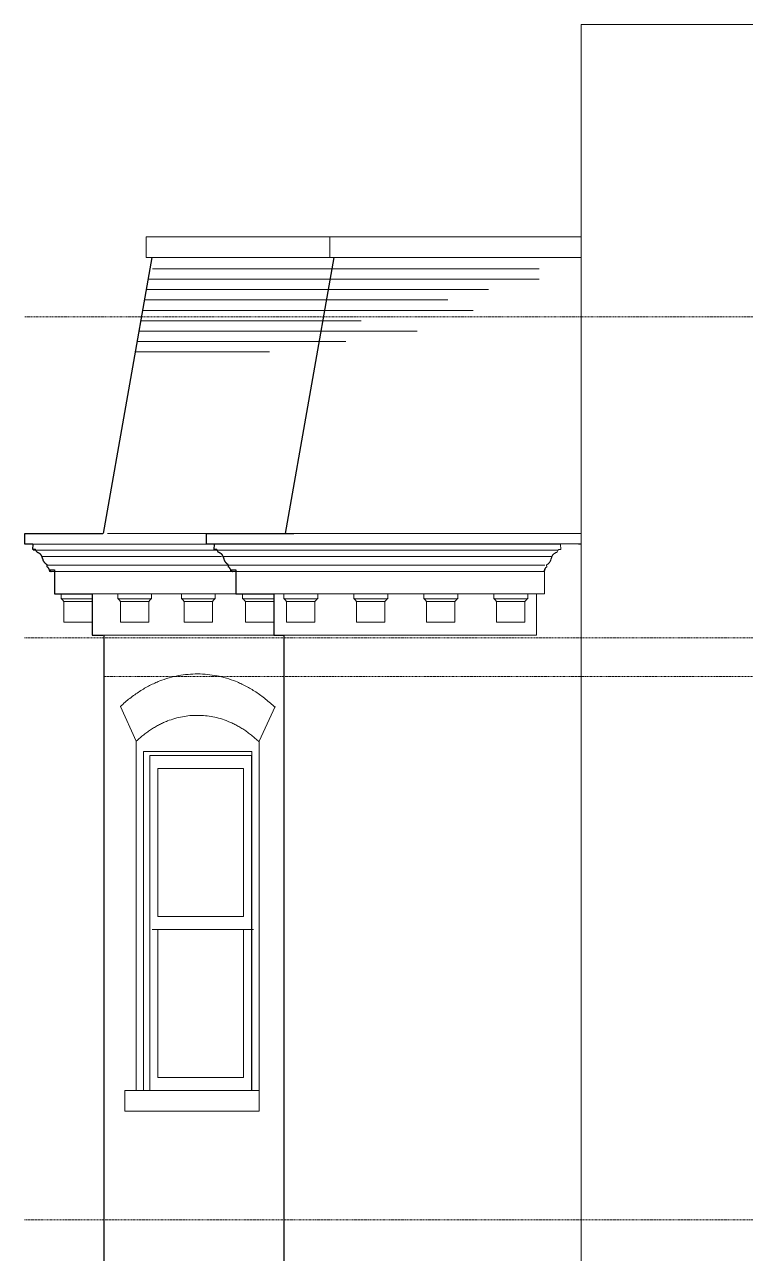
# Model space of a CAD drawing. Header units: inches. Extents: x -961 to 1381, y -1063 to 1035.
# Drawn here: x 996 to 1135.3, y 9 to 246.5 of the extents above; entities that cross this region are included whole.
import ezdxf

# ---------------------------------------------------------------- set-up
doc = ezdxf.new("R2010")
doc.units = ezdxf.units.IN
doc.header["$LTSCALE"] = 0.2
doc.header["$MEASUREMENT"] = 0
doc.linetypes.add('STYLE_07', pattern=[1.875, 0.625, -0.20828, 0.625, -0.20836, 0.06943, -0.13893])
doc.layers.add('_MD Elevations (2D)', color=7, linetype='Continuous', lineweight=5)
doc.layers.add('None', color=7, linetype='Continuous', lineweight=5)

# ---------------------------------------------------------------- blocks, each defined once
blk = doc.blocks.new('Group-845')
at = {"color": 7, "linetype": 'Continuous', "lineweight": 30}
blk.add_wipeout([(1036.15, 140.76), (1035.9, 140.78), (1035.9, 140.8), (1035.89, 140.82), (1035.89, 140.84), (1035.89, 140.85), (1035.88, 140.87), (1035.88, 140.89), (1035.88, 140.91), (1035.87, 140.93), (1035.87, 140.95), (1035.86, 140.97), (1035.86, 140.98), (1035.85, 141), (1035.85, 141.02), (1035.84, 141.04), (1035.84, 141.05), (1035.83, 141.07), (1035.83, 141.09), (1035.82, 141.1), (1035.82, 141.12), (1035.81, 141.14), (1035.8, 141.15), (1035.8, 141.17), (1035.79, 141.18), (1035.78, 141.2), (1035.78, 141.22), (1035.77, 141.23), (1035.76, 141.25), (1035.76, 141.26), (1035.75, 141.28), (1035.74, 141.29), (1035.73, 141.3), (1035.73, 141.32), (1035.72, 141.33), (1035.71, 141.35), (1035.7, 141.36), (1035.69, 141.37), (1035.68, 141.39), (1035.67, 141.4), (1035.67, 141.41), (1035.66, 141.43), (1035.65, 141.44), (1035.64, 141.45), (1035.63, 141.46), (1035.62, 141.48), (1035.61, 141.49), (1035.6, 141.5), (1035.59, 141.51), (1035.58, 141.52), (1035.57, 141.53), (1035.56, 141.54), (1035.54, 141.55), (1035.53, 141.57), (1035.52, 141.58), (1035.51, 141.59), (1035.5, 141.6), (1035.49, 141.61), (1035.48, 141.62), (1035.46, 141.63), (1035.45, 141.64), (1035.44, 141.64), (1035.43, 141.65), (1035.41, 141.66), (1035.4, 141.67), (1035.39, 141.68)], dxfattribs=at).dxf.layer = 'None'
at = {"layer": 'None', "color": 7, "linetype": 'Continuous', "lineweight": 30}
blk.add_line((1035.39, 141.68), (1035.41, 142.05), dxfattribs=at)
blk.add_open_spline([(1036.15, 140.76), (1036.02, 140.77), (1035.9, 140.78), (1035.81, 141.41), (1035.39, 141.68)], degree=2, knots=[0, 0, 0, 1, 1, 2, 2, 2], dxfattribs=at)
at = {"color": 7, "linetype": 'Continuous', "lineweight": 30}
blk.add_wipeout([(1035.41, 142.05), (1035.39, 142.07), (1035.37, 142.08), (1035.35, 142.09), (1035.33, 142.11), (1035.31, 142.12), (1035.29, 142.13), (1035.27, 142.15), (1035.26, 142.16), (1035.24, 142.17), (1035.22, 142.19), (1035.2, 142.2), (1035.19, 142.21), (1035.17, 142.23), (1035.15, 142.24), (1035.14, 142.26), (1035.12, 142.27), (1035.1, 142.28), (1035.09, 142.3), (1035.07, 142.31), (1035.06, 142.33), (1035.04, 142.34), (1035.03, 142.35), (1035.01, 142.37), (1035, 142.38), (1034.98, 142.4), (1034.97, 142.41), (1034.96, 142.43), (1034.94, 142.44), (1034.93, 142.46), (1034.92, 142.47), (1034.9, 142.49), (1034.89, 142.5), (1034.88, 142.52), (1034.87, 142.53), (1034.85, 142.55), (1034.84, 142.57), (1034.83, 142.58), (1034.82, 142.6), (1034.81, 142.61), (1034.8, 142.63), (1034.79, 142.65), (1034.78, 142.66), (1034.76, 142.68), (1034.75, 142.69), (1034.74, 142.71), (1034.74, 142.73), (1034.73, 142.74), (1034.72, 142.76), (1034.71, 142.78), (1034.7, 142.79), (1034.69, 142.81), (1034.68, 142.83), (1034.67, 142.84), (1034.67, 142.86), (1034.66, 142.88), (1034.65, 142.9), (1034.64, 142.91), (1034.64, 142.93), (1034.63, 142.95), (1034.62, 142.96), (1034.62, 142.98), (1034.61, 143), (1034.6, 143.02), (1034.6, 143.04), (1034.59, 143.05), (1034.59, 143.07), (1034.58, 143.09), (1034.58, 143.11), (1034.57, 143.12), (1034.57, 143.14), (1034.56, 143.16), (1034.55, 143.17), (1034.55, 143.19), (1034.54, 143.21), (1034.54, 143.23), (1034.53, 143.24), (1034.53, 143.26), (1034.52, 143.27), (1034.52, 143.29), (1034.51, 143.31), (1034.5, 143.32), (1034.5, 143.34), (1034.49, 143.35), (1034.49, 143.37), (1034.48, 143.38), (1034.48, 143.4), (1034.47, 143.41), (1034.47, 143.43), (1034.46, 143.44), (1034.46, 143.46), (1034.45, 143.47), (1034.45, 143.49), (1034.44, 143.5), (1034.43, 143.52), (1034.43, 143.53), (1034.42, 143.55), (1034.42, 143.56), (1034.41, 143.57), (1034.41, 143.59), (1034.4, 143.6), (1034.4, 143.61), (1034.39, 143.63), (1034.39, 143.64), (1034.38, 143.65), (1034.38, 143.67), (1034.37, 143.68), (1034.36, 143.69), (1034.36, 143.7), (1034.35, 143.72), (1034.35, 143.73), (1034.34, 143.74), (1034.34, 143.75), (1034.33, 143.77), (1034.33, 143.78), (1034.32, 143.79), (1034.32, 143.8), (1034.31, 143.81), (1034.31, 143.82), (1034.3, 143.83), (1034.3, 143.85), (1034.29, 143.86), (1034.29, 143.87), (1034.28, 143.88), (1034.28, 143.89), (1034.27, 143.9), (1034.27, 143.91), (1034.26, 143.92), (1034.26, 143.93), (1034.25, 143.94), (1034.24, 143.95), (1034.24, 143.96), (1034.23, 143.97), (1034.23, 143.98), (1034.22, 143.99), (1034.21, 144), (1034.21, 144.01), (1034.2, 144.02), (1034.19, 144.03), (1034.18, 144.04), (1034.18, 144.05), (1034.17, 144.06), (1034.16, 144.07), (1034.15, 144.08), (1034.14, 144.09), (1034.13, 144.1), (1034.12, 144.11), (1034.11, 144.12), (1034.1, 144.13), (1034.09, 144.14), (1034.08, 144.15), (1034.07, 144.16), (1034.06, 144.17), (1034.04, 144.18), (1034.03, 144.19), (1034.02, 144.19), (1034.01, 144.2), (1033.99, 144.21), (1033.98, 144.22), (1033.97, 144.23), (1033.95, 144.24), (1033.94, 144.25), (1033.93, 144.26), (1033.91, 144.27), (1033.9, 144.28), (1033.88, 144.29), (1033.87, 144.3), (1033.85, 144.31), (1033.84, 144.32), (1033.82, 144.33), (1033.8, 144.34), (1033.79, 144.35), (1033.77, 144.36), (1033.75, 144.36), (1033.74, 144.37), (1033.72, 144.38), (1033.7, 144.39), (1033.68, 144.4), (1033.67, 144.41), (1033.65, 144.42), (1033.63, 144.43), (1033.61, 144.44), (1033.59, 144.45), (1033.57, 144.46), (1033.55, 144.47), (1033.53, 144.48), (1033.51, 144.48), (1033.49, 144.49), (1033.47, 144.5), (1033.45, 144.51), (1033.42, 144.52), (1033.4, 144.53), (1033.38, 144.54)], dxfattribs=at).dxf.layer = 'None'
at = {"layer": 'None', "color": 7, "linetype": 'Continuous', "lineweight": 30}
blk.add_line((1033.38, 144.54), (1033.12, 145.05), dxfattribs=at)
blk.add_open_spline([(1035.41, 142.05), (1034.78, 142.46), (1034.42, 143.61), (1034.09, 144.25), (1033.38, 144.54)], degree=2, dxfattribs=at)
blk = doc.blocks.new('Group-846')
at = {"layer": 'None', "color": 7}
blk.add_blockref('Group-845', (0, 0), dxfattribs=at)
at = {"layer": 'None', "color": 7, "linetype": 'Continuous', "lineweight": 30}
for p, q in [((1032.63, 145.05), (1032.68, 146.05)), ((1033.12, 145.05), (1032.63, 145.05))]:
    blk.add_line(p, q, dxfattribs=at)
blk = doc.blocks.new('Group-847')
at = {"color": 7, "linetype": 'Continuous', "lineweight": 20}
blk.add_wipeout([(1096.11, 140.76), (1096.36, 140.78), (1096.36, 140.8), (1096.36, 140.82), (1096.37, 140.84), (1096.37, 140.85), (1096.37, 140.87), (1096.38, 140.89), (1096.38, 140.91), (1096.38, 140.93), (1096.39, 140.95), (1096.39, 140.97), (1096.4, 140.98), (1096.4, 141), (1096.41, 141.02), (1096.41, 141.04), (1096.42, 141.05), (1096.42, 141.07), (1096.43, 141.09), (1096.43, 141.1), (1096.44, 141.12), (1096.45, 141.14), (1096.45, 141.15), (1096.46, 141.17), (1096.46, 141.18), (1096.47, 141.2), (1096.48, 141.22), (1096.49, 141.23), (1096.49, 141.25), (1096.5, 141.26), (1096.51, 141.28), (1096.51, 141.29), (1096.52, 141.3), (1096.53, 141.32), (1096.54, 141.33), (1096.55, 141.35), (1096.56, 141.36), (1096.56, 141.37), (1096.57, 141.39), (1096.58, 141.4), (1096.59, 141.41), (1096.6, 141.43), (1096.61, 141.44), (1096.62, 141.45), (1096.63, 141.46), (1096.64, 141.48), (1096.65, 141.49), (1096.66, 141.5), (1096.67, 141.51), (1096.68, 141.52), (1096.69, 141.53), (1096.7, 141.54), (1096.71, 141.55), (1096.72, 141.57), (1096.73, 141.58), (1096.74, 141.59), (1096.76, 141.6), (1096.77, 141.61), (1096.78, 141.62), (1096.79, 141.63), (1096.8, 141.64), (1096.82, 141.64), (1096.83, 141.65), (1096.84, 141.66), (1096.86, 141.67), (1096.87, 141.68)], dxfattribs=at).dxf.layer = 'None'
at = {"layer": 'None', "color": 7, "linetype": 'Continuous', "lineweight": 20}
blk.add_line((1096.87, 141.68), (1096.85, 142.05), dxfattribs=at)
blk.add_open_spline([(1096.11, 140.76), (1096.23, 140.77), (1096.36, 140.78), (1096.45, 141.41), (1096.87, 141.68)], degree=2, knots=[0, 0, 0, 1, 1, 2, 2, 2], dxfattribs=at)
at = {"color": 7, "linetype": 'Continuous', "lineweight": 20}
blk.add_wipeout([(1096.85, 142.05), (1096.87, 142.07), (1096.89, 142.08), (1096.91, 142.09), (1096.93, 142.11), (1096.94, 142.12), (1096.96, 142.13), (1096.98, 142.15), (1097, 142.16), (1097.02, 142.17), (1097.03, 142.19), (1097.05, 142.2), (1097.07, 142.21), (1097.09, 142.23), (1097.1, 142.24), (1097.12, 142.26), (1097.14, 142.27), (1097.15, 142.28), (1097.17, 142.3), (1097.18, 142.31), (1097.2, 142.33), (1097.21, 142.34), (1097.23, 142.35), (1097.24, 142.37), (1097.26, 142.38), (1097.27, 142.4), (1097.29, 142.41), (1097.3, 142.43), (1097.31, 142.44), (1097.33, 142.46), (1097.34, 142.47), (1097.35, 142.49), (1097.37, 142.5), (1097.38, 142.52), (1097.39, 142.53), (1097.4, 142.55), (1097.41, 142.57), (1097.43, 142.58), (1097.44, 142.6), (1097.45, 142.61), (1097.46, 142.63), (1097.47, 142.65), (1097.48, 142.66), (1097.49, 142.68), (1097.5, 142.69), (1097.51, 142.71), (1097.52, 142.73), (1097.53, 142.74), (1097.54, 142.76), (1097.55, 142.78), (1097.56, 142.79), (1097.57, 142.81), (1097.57, 142.83), (1097.58, 142.84), (1097.59, 142.86), (1097.6, 142.88), (1097.61, 142.9), (1097.61, 142.91), (1097.62, 142.93), (1097.63, 142.95), (1097.63, 142.96), (1097.64, 142.98), (1097.65, 143), (1097.65, 143.02), (1097.66, 143.04), (1097.66, 143.05), (1097.67, 143.07), (1097.67, 143.09), (1097.68, 143.11), (1097.68, 143.12), (1097.69, 143.14), (1097.7, 143.16), (1097.7, 143.17), (1097.71, 143.19), (1097.71, 143.21), (1097.72, 143.23), (1097.72, 143.24), (1097.73, 143.26), (1097.73, 143.27), (1097.74, 143.29), (1097.75, 143.31), (1097.75, 143.32), (1097.76, 143.34), (1097.76, 143.35), (1097.77, 143.37), (1097.77, 143.38), (1097.78, 143.4), (1097.78, 143.41), (1097.79, 143.43), (1097.79, 143.44), (1097.8, 143.46), (1097.81, 143.47), (1097.81, 143.49), (1097.82, 143.5), (1097.82, 143.52), (1097.83, 143.53), (1097.83, 143.55), (1097.84, 143.56), (1097.84, 143.57), (1097.85, 143.59), (1097.85, 143.6), (1097.86, 143.61), (1097.86, 143.63), (1097.87, 143.64), (1097.87, 143.65), (1097.88, 143.67), (1097.89, 143.68), (1097.89, 143.69), (1097.9, 143.7), (1097.9, 143.72), (1097.91, 143.73), (1097.91, 143.74), (1097.92, 143.75), (1097.92, 143.77), (1097.93, 143.78), (1097.93, 143.79), (1097.94, 143.8), (1097.94, 143.81), (1097.95, 143.82), (1097.95, 143.83), (1097.96, 143.85), (1097.96, 143.86), (1097.97, 143.87), (1097.97, 143.88), (1097.98, 143.89), (1097.98, 143.9), (1097.99, 143.91), (1097.99, 143.92), (1098, 143.93), (1098.01, 143.94), (1098.01, 143.95), (1098.02, 143.96), (1098.02, 143.97), (1098.03, 143.98), (1098.04, 143.99), (1098.04, 144), (1098.05, 144.01), (1098.06, 144.02), (1098.06, 144.03), (1098.07, 144.04), (1098.08, 144.05), (1098.09, 144.06), (1098.1, 144.07), (1098.11, 144.08), (1098.12, 144.09), (1098.13, 144.1), (1098.14, 144.11), (1098.15, 144.12), (1098.16, 144.13), (1098.17, 144.14), (1098.18, 144.15), (1098.19, 144.16), (1098.2, 144.17), (1098.21, 144.18), (1098.22, 144.19), (1098.24, 144.19), (1098.25, 144.2), (1098.26, 144.21), (1098.27, 144.22), (1098.29, 144.23), (1098.3, 144.24), (1098.31, 144.25), (1098.33, 144.26), (1098.34, 144.27), (1098.36, 144.28), (1098.37, 144.29), (1098.39, 144.3), (1098.4, 144.31), (1098.42, 144.32), (1098.43, 144.33), (1098.45, 144.34), (1098.47, 144.35), (1098.48, 144.36), (1098.5, 144.36), (1098.52, 144.37), (1098.54, 144.38), (1098.55, 144.39), (1098.57, 144.4), (1098.59, 144.41), (1098.61, 144.42), (1098.63, 144.43), (1098.65, 144.44), (1098.67, 144.45), (1098.69, 144.46), (1098.71, 144.47), (1098.73, 144.48), (1098.75, 144.48), (1098.77, 144.49), (1098.79, 144.5), (1098.81, 144.51), (1098.83, 144.52), (1098.85, 144.53), (1098.88, 144.54)], dxfattribs=at).dxf.layer = 'None'
at = {"layer": 'None', "color": 7, "linetype": 'Continuous', "lineweight": 20}
blk.add_line((1098.88, 144.54), (1099.14, 145.05), dxfattribs=at)
blk.add_open_spline([(1096.85, 142.05), (1097.48, 142.46), (1097.84, 143.61), (1098.16, 144.25), (1098.88, 144.54)], degree=2, dxfattribs=at)
blk = doc.blocks.new('Group-848')
at = {"layer": 'None', "color": 7}
blk.add_blockref('Group-847', (0, 0), dxfattribs=at)
at = {"layer": 'None', "color": 7, "linetype": 'Continuous', "lineweight": 20}
for p, q in [((1099.14, 145.05), (1099.63, 145.05)), ((1099.63, 145.05), (1099.57, 146.05))]:
    blk.add_line(p, q, dxfattribs=at)
blk = doc.blocks.new('Group-849')
at = {"color": 7, "linetype": 'Continuous', "lineweight": 30}
blk.add_wipeout([(1001.13, 140.76), (1000.88, 140.78), (1000.88, 140.8), (1000.88, 140.82), (1000.87, 140.84), (1000.87, 140.85), (1000.86, 140.87), (1000.86, 140.89), (1000.86, 140.91), (1000.85, 140.93), (1000.85, 140.95), (1000.84, 140.97), (1000.84, 140.98), (1000.84, 141), (1000.83, 141.02), (1000.83, 141.04), (1000.82, 141.05), (1000.81, 141.07), (1000.81, 141.09), (1000.8, 141.1), (1000.8, 141.12), (1000.79, 141.14), (1000.79, 141.15), (1000.78, 141.17), (1000.77, 141.18), (1000.77, 141.2), (1000.76, 141.22), (1000.75, 141.23), (1000.75, 141.25), (1000.74, 141.26), (1000.73, 141.28), (1000.72, 141.29), (1000.72, 141.3), (1000.71, 141.32), (1000.7, 141.33), (1000.69, 141.35), (1000.68, 141.36), (1000.67, 141.37), (1000.67, 141.39), (1000.66, 141.4), (1000.65, 141.41), (1000.64, 141.43), (1000.63, 141.44), (1000.62, 141.45), (1000.61, 141.46), (1000.6, 141.48), (1000.59, 141.49), (1000.58, 141.5), (1000.57, 141.51), (1000.56, 141.52), (1000.55, 141.53), (1000.54, 141.54), (1000.53, 141.55), (1000.52, 141.57), (1000.5, 141.58), (1000.49, 141.59), (1000.48, 141.6), (1000.47, 141.61), (1000.46, 141.62), (1000.45, 141.63), (1000.43, 141.64), (1000.42, 141.64), (1000.41, 141.65), (1000.4, 141.66), (1000.38, 141.67), (1000.37, 141.68)], dxfattribs=at).dxf.layer = 'None'
at = {"layer": 'None', "color": 7, "linetype": 'Continuous', "lineweight": 30}
blk.add_line((1000.37, 141.68), (1000.39, 142.05), dxfattribs=at)
blk.add_open_spline([(1001.13, 140.76), (1001.01, 140.77), (1000.88, 140.78), (1000.79, 141.41), (1000.37, 141.68)], degree=2, knots=[0, 0, 0, 1, 1, 2, 2, 2], dxfattribs=at)
at = {"color": 7, "linetype": 'Continuous', "lineweight": 30}
blk.add_wipeout([(1000.39, 142.05), (1000.37, 142.07), (1000.35, 142.08), (1000.33, 142.09), (1000.31, 142.11), (1000.29, 142.12), (1000.27, 142.13), (1000.26, 142.15), (1000.24, 142.16), (1000.22, 142.17), (1000.2, 142.19), (1000.19, 142.2), (1000.17, 142.21), (1000.15, 142.23), (1000.14, 142.24), (1000.12, 142.26), (1000.1, 142.27), (1000.09, 142.28), (1000.07, 142.3), (1000.06, 142.31), (1000.04, 142.33), (1000.02, 142.34), (1000.01, 142.35), (999.99, 142.37), (999.98, 142.38), (999.97, 142.4), (999.95, 142.41), (999.94, 142.43), (999.92, 142.44), (999.91, 142.46), (999.9, 142.47), (999.89, 142.49), (999.87, 142.5), (999.86, 142.52), (999.85, 142.53), (999.84, 142.55), (999.82, 142.57), (999.81, 142.58), (999.8, 142.6), (999.79, 142.61), (999.78, 142.63), (999.77, 142.65), (999.76, 142.66), (999.75, 142.68), (999.74, 142.69), (999.73, 142.71), (999.72, 142.73), (999.71, 142.74), (999.7, 142.76), (999.69, 142.78), (999.68, 142.79), (999.67, 142.81), (999.66, 142.83), (999.66, 142.84), (999.65, 142.86), (999.64, 142.88), (999.63, 142.9), (999.63, 142.91), (999.62, 142.93), (999.61, 142.95), (999.6, 142.96), (999.6, 142.98), (999.59, 143), (999.59, 143.02), (999.58, 143.04), (999.58, 143.05), (999.57, 143.07), (999.56, 143.09), (999.56, 143.11), (999.55, 143.12), (999.55, 143.14), (999.54, 143.16), (999.54, 143.17), (999.53, 143.19), (999.53, 143.21), (999.52, 143.23), (999.51, 143.24), (999.51, 143.26), (999.5, 143.27), (999.5, 143.29), (999.49, 143.31), (999.49, 143.32), (999.48, 143.34), (999.48, 143.35), (999.47, 143.37), (999.46, 143.38), (999.46, 143.4), (999.45, 143.41), (999.45, 143.43), (999.44, 143.44), (999.44, 143.46), (999.43, 143.47), (999.43, 143.49), (999.42, 143.5), (999.42, 143.52), (999.41, 143.53), (999.41, 143.55), (999.4, 143.56), (999.39, 143.57), (999.39, 143.59), (999.38, 143.6), (999.38, 143.61), (999.37, 143.63), (999.37, 143.64), (999.36, 143.65), (999.36, 143.67), (999.35, 143.68), (999.35, 143.69), (999.34, 143.7), (999.34, 143.72), (999.33, 143.73), (999.33, 143.74), (999.32, 143.75), (999.32, 143.77), (999.31, 143.78), (999.3, 143.79), (999.3, 143.8), (999.29, 143.81), (999.29, 143.82), (999.28, 143.83), (999.28, 143.85), (999.27, 143.86), (999.27, 143.87), (999.26, 143.88), (999.26, 143.89), (999.25, 143.9), (999.25, 143.91), (999.24, 143.92), (999.24, 143.93), (999.23, 143.94), (999.23, 143.95), (999.22, 143.96), (999.21, 143.97), (999.21, 143.98), (999.2, 143.99), (999.2, 144), (999.19, 144.01), (999.18, 144.02), (999.17, 144.03), (999.16, 144.04), (999.16, 144.05), (999.15, 144.06), (999.14, 144.07), (999.13, 144.08), (999.12, 144.09), (999.11, 144.1), (999.1, 144.11), (999.09, 144.12), (999.08, 144.13), (999.07, 144.14), (999.06, 144.15), (999.05, 144.16), (999.04, 144.17), (999.03, 144.18), (999.01, 144.19), (999, 144.19), (998.99, 144.2), (998.98, 144.21), (998.96, 144.22), (998.95, 144.23), (998.94, 144.24), (998.92, 144.25), (998.91, 144.26), (998.89, 144.27), (998.88, 144.28), (998.86, 144.29), (998.85, 144.3), (998.83, 144.31), (998.82, 144.32), (998.8, 144.33), (998.79, 144.34), (998.77, 144.35), (998.75, 144.36), (998.74, 144.36), (998.72, 144.37), (998.7, 144.38), (998.68, 144.39), (998.67, 144.4), (998.65, 144.41), (998.63, 144.42), (998.61, 144.43), (998.59, 144.44), (998.57, 144.45), (998.55, 144.46), (998.53, 144.47), (998.51, 144.48), (998.49, 144.48), (998.47, 144.49), (998.45, 144.5), (998.43, 144.51), (998.41, 144.52), (998.38, 144.53), (998.36, 144.54)], dxfattribs=at).dxf.layer = 'None'
at = {"layer": 'None', "color": 7, "linetype": 'Continuous', "lineweight": 30}
blk.add_line((998.36, 144.54), (998.1, 145.05), dxfattribs=at)
blk.add_open_spline([(1000.39, 142.05), (999.76, 142.46), (999.4, 143.61), (999.07, 144.25), (998.36, 144.54)], degree=2, dxfattribs=at)
blk = doc.blocks.new('Group-850')
at = {"layer": 'None', "color": 7}
blk.add_blockref('Group-849', (0, 0), dxfattribs=at)
at = {"layer": 'None', "color": 7, "linetype": 'Continuous', "lineweight": 30}
for p, q in [((997.61, 145.05), (997.66, 146.05)), ((998.1, 145.05), (997.61, 145.05))]:
    blk.add_line(p, q, dxfattribs=at)
blk = doc.blocks.new('Group-851')
at = {"layer": 'None', "color": 7, "linetype": 'Continuous', "lineweight": 15}
for p, q in [((1099.5, 146.05), (997.25, 146.05)), ((1096.36, 140.78), (1000.79, 140.78))]:
    blk.add_line(p, q, dxfattribs=at)
at = {"layer": 'None', "color": 7, "linetype": 'Continuous', "lineweight": 5}
for p, q in [((1099, 144.95), (997.66, 144.95)), ((1098, 143.72), (999.34, 143.72)), ((1096.5, 142.04), (1000.39, 142.04))]:
    blk.add_line(p, q, dxfattribs=at)
at = {"layer": 'None', "color": 7, "linetype": 'Continuous', "lineweight": 30, "flags": 128}
blk.add_lwpolyline([(997.62, 146.05), (996.06, 146.05), (996.06, 148.13), (1011.09, 148.13)], dxfattribs=at)
at = {"layer": 'None', "color": 7}
for name in ['Group-850', 'Group-846', 'Group-848']:
    blk.add_blockref(name, (0, 0), dxfattribs=at)
blk = doc.blocks.new('Group-852')
at = {"layer": 'None', "color": 7, "linetype": 'Continuous', "lineweight": 5}
for points in [[(1086.65, 136.5), (1093.2, 136.5), (1093.2, 135.5), (1086.65, 135.5)], [(1087.18, 135), (1092.68, 135), (1092.68, 131), (1087.18, 131)]]:
    blk.add_lwpolyline(points, close=True, dxfattribs=at)
at = {"layer": 'None', "color": 7, "linetype": 'Continuous', "lineweight": 5, "flags": 128}
for points in [[(1086.65, 136), (1086.65, 135.62), (1087.18, 135), (1087.18, 131), (1092.68, 131)], [(1093.2, 136), (1093.2, 135.62), (1092.68, 135), (1092.68, 131), (1087.18, 131)]]:
    blk.add_lwpolyline(points, dxfattribs=at)
blk = doc.blocks.new('Group-853')
at = {"layer": 'None', "color": 7, "linetype": 'Continuous', "lineweight": 5}
for points in [[(1073.13, 136.5), (1079.68, 136.5), (1079.68, 135.5), (1073.13, 135.5)], [(1073.65, 135), (1079.15, 135), (1079.15, 131), (1073.65, 131)]]:
    blk.add_lwpolyline(points, close=True, dxfattribs=at)
at = {"layer": 'None', "color": 7, "linetype": 'Continuous', "lineweight": 5, "flags": 128}
for points in [[(1073.13, 136), (1073.13, 135.62), (1073.65, 135), (1073.65, 131), (1079.15, 131)], [(1079.68, 136), (1079.68, 135.62), (1079.15, 135), (1079.15, 131), (1073.65, 131)]]:
    blk.add_lwpolyline(points, dxfattribs=at)
blk = doc.blocks.new('Group-854')
at = {"layer": 'None', "color": 7, "linetype": 'Continuous', "lineweight": 5}
for points in [[(1046.08, 136.5), (1052.63, 136.5), (1052.63, 135.5), (1046.08, 135.5)], [(1046.6, 135), (1052.1, 135), (1052.1, 131), (1046.6, 131)]]:
    blk.add_lwpolyline(points, close=True, dxfattribs=at)
at = {"layer": 'None', "color": 7, "linetype": 'Continuous', "lineweight": 5, "flags": 128}
for points in [[(1046.08, 136), (1046.08, 135.62), (1046.6, 135), (1046.6, 131), (1052.1, 131)], [(1052.63, 136), (1052.63, 135.62), (1052.1, 135), (1052.1, 131), (1046.6, 131)]]:
    blk.add_lwpolyline(points, dxfattribs=at)
blk = doc.blocks.new('Group-855')
at = {"layer": 'None', "color": 7, "linetype": 'Continuous', "lineweight": 5}
for points in [[(1014, 136.5), (1020.54, 136.5), (1020.54, 135.5), (1014, 135.5)], [(1014.52, 135), (1020.02, 135), (1020.02, 131), (1014.52, 131)]]:
    blk.add_lwpolyline(points, close=True, dxfattribs=at)
at = {"layer": 'None', "color": 7, "linetype": 'Continuous', "lineweight": 5, "flags": 128}
for points in [[(1014, 136), (1014, 135.62), (1014.52, 135), (1014.52, 131), (1020.02, 131)], [(1020.54, 136), (1020.54, 135.62), (1020.02, 135), (1020.02, 131), (1014.52, 131)]]:
    blk.add_lwpolyline(points, dxfattribs=at)
blk = doc.blocks.new('Group-856')
at = {"layer": 'None', "color": 7, "linetype": 'Continuous', "lineweight": 5}
for points in [[(1026.29, 136.5), (1032.84, 136.5), (1032.84, 135.5), (1026.29, 135.5)], [(1026.82, 135), (1032.32, 135), (1032.32, 131), (1026.82, 131)]]:
    blk.add_lwpolyline(points, close=True, dxfattribs=at)
at = {"layer": 'None', "color": 7, "linetype": 'Continuous', "lineweight": 5, "flags": 128}
for points in [[(1026.29, 136), (1026.29, 135.62), (1026.82, 135), (1026.82, 131), (1032.32, 131)], [(1032.84, 136), (1032.84, 135.62), (1032.32, 135), (1032.32, 131), (1026.82, 131)]]:
    blk.add_lwpolyline(points, dxfattribs=at)
blk = doc.blocks.new('Group-857')
at = {"layer": 'None', "color": 7, "linetype": 'Continuous', "lineweight": 5}
for p, q in [((1019.78, 197.27), (1095.45, 197.27)), ((1020.72, 199.27), (1095.45, 199.27)), ((1019.44, 195.27), (1085.62, 195.27)), ((1019.1, 193.27), (1077.75, 193.27)), ((1018.77, 191.27), (1082.67, 191.27)), ((1018.43, 189.27), (1061.03, 189.27)), ((1017.76, 185.27), (1058.08, 185.27)), ((1018.09, 187.27), (1071.85, 187.27)), ((1017.42, 183.27), (1043.33, 183.27))]:
    blk.add_line(p, q, dxfattribs=at)
blk = doc.blocks.new('Group-1009')
at = {"layer": 'None', "color": 7, "linetype": 'Continuous', "lineweight": 20}
blk.add_lwpolyline([(1096.67, 141.09), (1096.47, 141.09), (1096.47, 136.5), (1094.9, 136.5), (1094.9, 128.5), (1046.15, 128.5)], dxfattribs=at)
blk = doc.blocks.new('Group-1010')
at = {"layer": 'None', "color": 7, "linetype": 'Continuous', "lineweight": 5}
for points in [[(1059.6, 136.5), (1066.15, 136.5), (1066.15, 135.5), (1059.6, 135.5)], [(1060.13, 135), (1065.63, 135), (1065.63, 131), (1060.13, 131)]]:
    blk.add_lwpolyline(points, close=True, dxfattribs=at)
at = {"layer": 'None', "color": 7, "linetype": 'Continuous', "lineweight": 5, "flags": 128}
for points in [[(1059.6, 136), (1059.6, 135.62), (1060.13, 135), (1060.13, 131), (1065.63, 131)], [(1066.15, 136), (1066.15, 135.62), (1065.63, 135), (1065.63, 131), (1060.13, 131)]]:
    blk.add_lwpolyline(points, dxfattribs=at)
blk = doc.blocks.new('Group-1270')
at = {"layer": 'None', "color": 7, "linetype": 'Continuous', "lineweight": 5}
for p, q in [((1017.58, 108), (1014.5, 114.7)), ((1041.29, 108), (1044.4, 114.7))]:
    blk.add_line(p, q, dxfattribs=at)
at = {"layer": 'None', "color": 7, "linetype": 'Continuous', "lineweight": 15}
blk.add_lwpolyline([(1041.16, 108), (1041.29, 108), (1041.29, 40.5), (1017.58, 40.5), (1017.58, 108)], dxfattribs=at)
at = {"layer": 'None', "color": 7, "linetype": 'Continuous', "lineweight": 5}
for points in [[(1018.98, 106), (1039.88, 106), (1039.88, 40.5), (1018.98, 40.5)], [(1015.39, 40.5), (1041.29, 40.5), (1041.29, 36.5), (1015.39, 36.5)]]:
    blk.add_lwpolyline(points, close=True, dxfattribs=at)
blk.add_open_spline([(1044.4, 114.54), (1037.61, 120.95), (1021.32, 121.04), (1014.5, 114.7)], degree=2, dxfattribs=at)
at = {"layer": 'None', "color": 7, "linetype": 'Continuous', "lineweight": 15}
blk.add_open_spline([(1041.29, 107.88), (1035.91, 112.96), (1022.98, 113.03), (1017.58, 108)], degree=2, dxfattribs=at)
blk = doc.blocks.new('Group-1272')
at = {"layer": 'None', "color": 7, "linetype": 'Continuous', "lineweight": 5}
blk.add_line((1020.63, 71.62), (1040.25, 71.62), dxfattribs=at)
for points in [[(1020.19, 105.25), (1039.81, 105.25), (1039.81, 40.5), (1020.19, 40.5)], [(1021.72, 102.75), (1038.28, 102.75), (1038.28, 74.12), (1021.72, 74.12)], [(1021.72, 71.62), (1038.28, 71.62), (1038.28, 43), (1021.72, 43)]]:
    blk.add_lwpolyline(points, close=True, dxfattribs=at)
blk = doc.blocks.new('Group-1273')
at = {"layer": 'None', "color": 7}
for name in ['Group-1270', 'Group-1272']:
    blk.add_blockref(name, (0, 0), dxfattribs=at)
blk = doc.blocks.new('MD Elevations (2D)')
at = {"layer": 'None', "color": 7, "linetype": 'Continuous', "lineweight": 20}
for p, q in [((1103.5211, -157.7), (1103.5211, 246.5)), ((1103.5211, 246.5), (1139.0241, 246.5)), ((1055, 205.5), (1055, 201.5))]:
    blk.add_line(p, q, dxfattribs=at)
at = {"layer": 'None', "color": 7, "linetype": 'STYLE_07', "lineweight": 5}
for p, q in [((1365.8117, 190), (996, 190)), ((1357.475, 128), (996, 128)), ((1350, 120.5), (1011.3991, 120.5)), ((1357.475, 15.5), (996, 15.5))]:
    blk.add_line(p, q, dxfattribs=at)
at = {"layer": 'None', "color": 7, "linetype": 'Continuous', "lineweight": 30}
for p, q in [((1011.3991, -167), (1011.3991, 128.5)), ((1046.1491, -167), (1046.1491, 128.5))]:
    blk.add_line(p, q, dxfattribs=at)
at = {"layer": 'None', "color": 7, "linetype": 'Continuous', "lineweight": 20}
blk.add_lwpolyline([(1019.5, 205.5), (1103.5211, 205.5), (1103.5211, 201.5), (1019.5, 201.5)], close=True, dxfattribs=at)
at = {"layer": 'None', "color": 7, "linetype": 'Continuous', "lineweight": 5}
for points in [[(1031.1596, 148.125), (1103.5211, 148.125), (1103.5211, 146.125), (1031.1596, 146.125)], [(1036.8125, 140.7819), (1096.4654, 140.7819), (1096.4654, 136.5), (1036.8125, 136.5)], [(1003.0623, 136.5), (1009.0864, 136.5), (1009.0864, 135.5), (1003.0623, 135.5)], [(1009.0864, 136.5), (1094.9033, 136.5), (1094.9033, 128.5), (1009.0864, 128.5)], [(1038.125, 136.5), (1044.1491, 136.5), (1044.1491, 135.5), (1038.125, 135.5)], [(1003.5864, 135), (1009.0864, 135), (1009.0864, 131), (1003.5864, 131)], [(1038.6491, 135), (1044.1491, 135), (1044.1491, 131), (1038.6491, 131)]]:
    blk.add_lwpolyline(points, close=True, dxfattribs=at)
at = {"layer": 'None', "color": 7, "linetype": 'Continuous', "lineweight": 5, "flags": 128}
for points in [[(1003.0623, 136), (1003.0623, 135.625), (1003.5864, 135), (1003.5864, 131), (1009.0864, 131)], [(1038.125, 136), (1038.125, 135.625), (1038.6491, 135), (1038.6491, 131), (1044.1491, 131)]]:
    blk.add_lwpolyline(points, dxfattribs=at)
at = {"layer": 'None', "color": 7}
for name in ['Group-857', 'Group-855', 'Group-856', 'Group-854', 'Group-1010', 'Group-853', 'Group-852']:
    blk.add_blockref(name, (0, 0), dxfattribs=at)
for name in ['Group-851', 'Group-1273']:
    blk.add_blockref(name, (0, 0), dxfattribs=at)
at = {"layer": 'None', "color": 7, "linetype": 'Continuous', "lineweight": 30}
for p, q in [((1011.2163, 148.125), (1020.6393, 201.5)), ((1046.3875, 148.125), (1055.8105, 201.5))]:
    blk.add_line(p, q, dxfattribs=at)
at = {"layer": 'None', "color": 7, "linetype": 'Continuous', "lineweight": 30, "flags": 128}
for points in [[(997.62, 146.0495), (996.0623, 146.0495), (996.0623, 148.125), (1011.0864, 148.125)], [(1032.8738, 146.0495), (1031.1207, 146.0495), (1031.1207, 148.125), (1048.0301, 148.125)]]:
    blk.add_lwpolyline(points, dxfattribs=at)
at = {"layer": 'None', "color": 7, "linetype": 'Continuous', "lineweight": 20, "flags": 128}
blk.add_lwpolyline([(1103.0048, 146.0495), (1103.5211, 146.0495), (1103.5211, 148.125), (1012, 148.125)], dxfattribs=at)
at = {"layer": 'None', "color": 7, "linetype": 'Continuous', "lineweight": 30}
for points in [[(1000.7906, 141.0927), (1001.7498, 141.0927), (1001.7498, 136.5), (1009.0864, 136.5), (1009.0864, 128.5), (1011.0864, 128.5)], [(1035.8533, 141.0927), (1036.8125, 141.0927), (1036.8125, 136.5), (1044.1491, 136.5), (1044.1491, 128.5), (1046.1491, 128.5)]]:
    blk.add_lwpolyline(points, dxfattribs=at)
at = {"layer": 'None', "color": 7}
blk.add_blockref('Group-1009', (0, 0), dxfattribs=at)

msp = doc.modelspace()

# ---------------------------------------------------------------- block references
at = {"layer": '_MD Elevations (2D)'}
msp.add_blockref('MD Elevations (2D)', (0, 0), dxfattribs=at)

doc.saveas('drawing.dxf')
